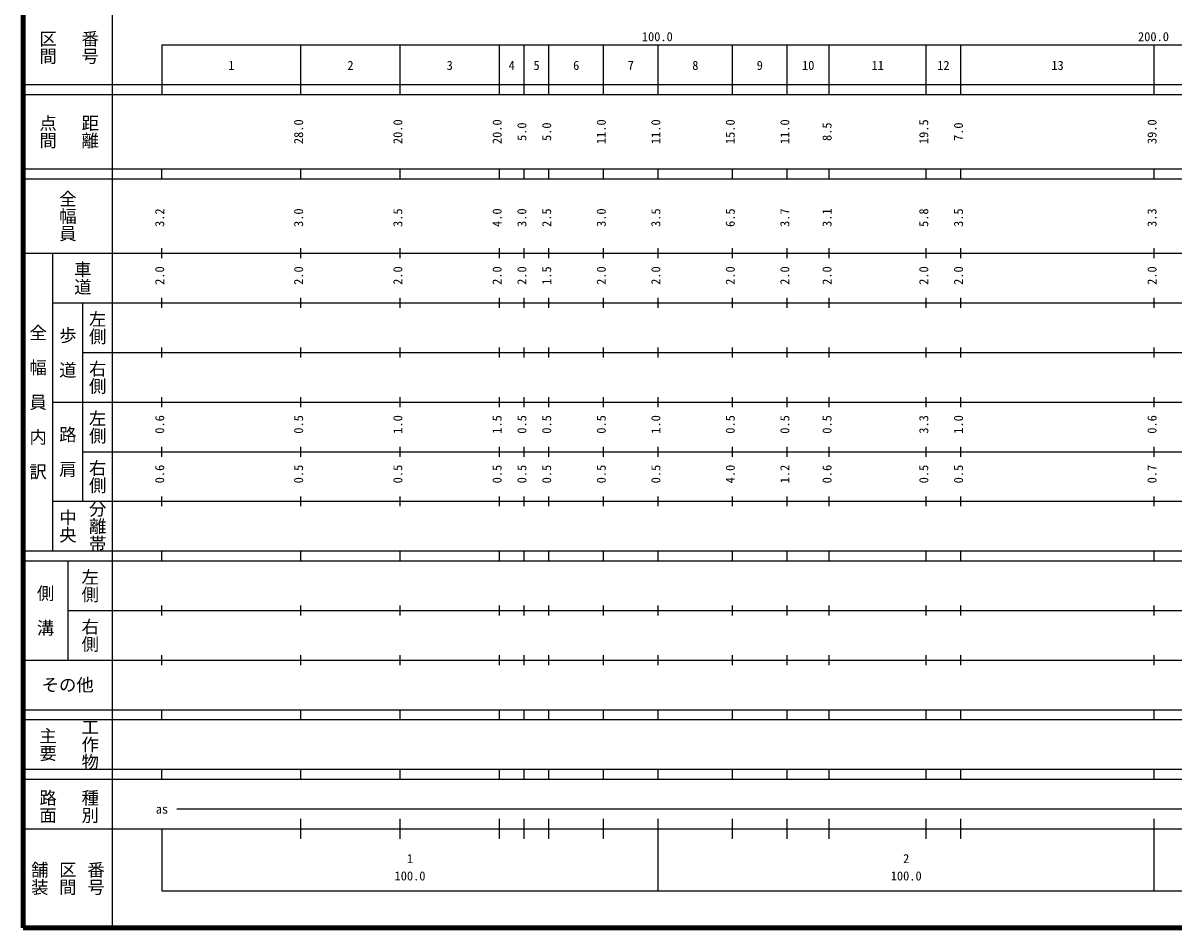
# Model space of a CAD drawing. Units: millimetres on the paper, enlarged 1000 times. Extents: x 40000 to 680000, y 20000 to 380000.
# Drawn here: x 40000 to 271973, y 20000 to 202409 of the extents above; entities that cross this region are included whole.
import ezdxf
from ezdxf.enums import TextEntityAlignment as Align

# ---------------------------------------------------------------- set-up
doc = ezdxf.new("R2010")
doc.units = ezdxf.units.MM
doc.header["$LTSCALE"] = 1000
doc.layers.add('M-TTL', color=2, linetype='Continuous', lineweight=140)
doc.layers.add('M-TTL-BAND', color=7, linetype='Continuous', lineweight=25)
doc.styles.add('@ＭＳ ゴシック', font='')
doc.styles.add('ＭＳ ゴシック', font='')
doc.styles.get('@ＭＳ ゴシック').set_extended_font_data('@MS Gothic')
doc.styles.get('ＭＳ ゴシック').set_extended_font_data('MS Gothic')

msp = doc.modelspace()

# ---------------------------------------------------------------- linework, layer by layer
at = {"layer": 'M-TTL'}
for p, q in [((40000, 380000), (40000, 20000)), ((40000, 20000), (680000, 20000))]:
    msp.add_line(p, q, dxfattribs=at)
at = {"layer": 'M-TTL-BAND'}
for p, q in [((58000, 370000), (58000, 20000)), ((68000, 198000), (579000, 198000)), ((68000, 198000), (68000, 188000)), ((96000, 188000), (96000, 198000)), ((116000, 188000), (116000, 198000)), ((136000, 188000), (136000, 198000)), ((141000, 188000), (141000, 198000)), ((146000, 188000), (146000, 198000)), ((157000, 188000), (157000, 198000)), ((168000, 188000), (168000, 198000)), ((183000, 188000), (183000, 198000)), ((194000, 188000), (194000, 198000)), ((202500, 188000), (202500, 198000)), ((222000, 188000), (222000, 198000)), ((229000, 188000), (229000, 198000)), ((268000, 188000), (268000, 198000)), ((40000, 190000), (579000, 190000)), ((40000, 188000), (579000, 188000)), ((40000, 173000), (579000, 173000)), ((68000, 171000), (68000, 173000)), ((96000, 171000), (96000, 173000)), ((116000, 171000), (116000, 173000)), ((136000, 171000), (136000, 173000)), ((141000, 171000), (141000, 173000)), ((146000, 171000), (146000, 173000)), ((157000, 171000), (157000, 173000)), ((168000, 171000), (168000, 173000)), ((183000, 171000), (183000, 173000)), ((194000, 171000), (194000, 173000)), ((202500, 171000), (202500, 173000)), ((222000, 171000), (222000, 173000)), ((229000, 171000), (229000, 173000)), ((268000, 171000), (268000, 173000)), ((40000, 171000), (579000, 171000)), ((40000, 156000), (579000, 156000)), ((46000, 96000), (46000, 156000)), ((68000, 155000), (68000, 157000)), ((96000, 155000), (96000, 157000)), ((116000, 155000), (116000, 157000)), ((136000, 155000), (136000, 157000)), ((141000, 155000), (141000, 157000)), ((146000, 155000), (146000, 157000)), ((157000, 155000), (157000, 157000)), ((168000, 155000), (168000, 157000)), ((183000, 155000), (183000, 157000)), ((194000, 155000), (194000, 157000)), ((202500, 155000), (202500, 157000)), ((222000, 155000), (222000, 157000)), ((229000, 155000), (229000, 157000)), ((268000, 155000), (268000, 157000)), ((68000, 145000), (68000, 147000)), ((96000, 145000), (96000, 147000)), ((116000, 145000), (116000, 147000)), ((136000, 145000), (136000, 147000)), ((141000, 145000), (141000, 147000)), ((146000, 145000), (146000, 147000)), ((157000, 145000), (157000, 147000)), ((168000, 145000), (168000, 147000)), ((183000, 145000), (183000, 147000)), ((194000, 145000), (194000, 147000)), ((202500, 145000), (202500, 147000)), ((222000, 145000), (222000, 147000)), ((229000, 145000), (229000, 147000)), ((268000, 145000), (268000, 147000)), ((46000, 146000), (579000, 146000)), ((52000, 146000), (52000, 106000)), ((68000, 135000), (68000, 137000)), ((96000, 135000), (96000, 137000)), ((116000, 135000), (116000, 137000)), ((136000, 135000), (136000, 137000)), ((141000, 135000), (141000, 137000)), ((146000, 135000), (146000, 137000)), ((157000, 135000), (157000, 137000)), ((168000, 135000), (168000, 137000)), ((183000, 135000), (183000, 137000)), ((194000, 135000), (194000, 137000)), ((202500, 135000), (202500, 137000)), ((222000, 135000), (222000, 137000)), ((229000, 135000), (229000, 137000)), ((268000, 135000), (268000, 137000)), ((52000, 136000), (579000, 136000)), ((46000, 126000), (579000, 126000)), ((68000, 125000), (68000, 127000)), ((96000, 125000), (96000, 127000)), ((116000, 125000), (116000, 127000)), ((136000, 125000), (136000, 127000)), ((141000, 125000), (141000, 127000)), ((146000, 125000), (146000, 127000)), ((157000, 125000), (157000, 127000)), ((168000, 125000), (168000, 127000)), ((183000, 125000), (183000, 127000)), ((194000, 125000), (194000, 127000)), ((202500, 125000), (202500, 127000)), ((222000, 125000), (222000, 127000)), ((229000, 125000), (229000, 127000)), ((268000, 125000), (268000, 127000)), ((52000, 116000), (579000, 116000)), ((68000, 115000), (68000, 117000)), ((96000, 115000), (96000, 117000)), ((116000, 115000), (116000, 117000)), ((136000, 115000), (136000, 117000)), ((141000, 115000), (141000, 117000)), ((146000, 115000), (146000, 117000)), ((157000, 115000), (157000, 117000)), ((168000, 115000), (168000, 117000)), ((183000, 115000), (183000, 117000)), ((194000, 115000), (194000, 117000)), ((202500, 115000), (202500, 117000)), ((222000, 115000), (222000, 117000)), ((229000, 115000), (229000, 117000)), ((268000, 115000), (268000, 117000)), ((68000, 105000), (68000, 107000)), ((96000, 105000), (96000, 107000)), ((116000, 105000), (116000, 107000)), ((136000, 105000), (136000, 107000)), ((141000, 105000), (141000, 107000)), ((146000, 105000), (146000, 107000)), ((157000, 105000), (157000, 107000)), ((168000, 105000), (168000, 107000)), ((183000, 105000), (183000, 107000)), ((194000, 105000), (194000, 107000)), ((202500, 105000), (202500, 107000)), ((222000, 105000), (222000, 107000)), ((229000, 105000), (229000, 107000)), ((268000, 105000), (268000, 107000)), ((46000, 106000), (579000, 106000)), ((40000, 96000), (579000, 96000)), ((68000, 94000), (68000, 96000)), ((96000, 94000), (96000, 96000)), ((116000, 94000), (116000, 96000)), ((136000, 94000), (136000, 96000)), ((141000, 94000), (141000, 96000)), ((146000, 94000), (146000, 96000)), ((157000, 94000), (157000, 96000)), ((168000, 94000), (168000, 96000)), ((183000, 94000), (183000, 96000)), ((194000, 94000), (194000, 96000)), ((202500, 94000), (202500, 96000)), ((222000, 94000), (222000, 96000)), ((229000, 94000), (229000, 96000)), ((268000, 94000), (268000, 96000)), ((40000, 94000), (579000, 94000)), ((49000, 94000), (49000, 74000)), ((49000, 84000), (579000, 84000)), ((68000, 83000), (68000, 85000)), ((96000, 83000), (96000, 85000)), ((116000, 83000), (116000, 85000)), ((136000, 83000), (136000, 85000)), ((141000, 83000), (141000, 85000)), ((146000, 83000), (146000, 85000)), ((157000, 83000), (157000, 85000)), ((168000, 83000), (168000, 85000)), ((183000, 83000), (183000, 85000)), ((194000, 83000), (194000, 85000)), ((202500, 83000), (202500, 85000)), ((222000, 83000), (222000, 85000)), ((229000, 83000), (229000, 85000)), ((268000, 83000), (268000, 85000)), ((68000, 73000), (68000, 75000)), ((96000, 73000), (96000, 75000)), ((116000, 73000), (116000, 75000)), ((136000, 73000), (136000, 75000)), ((141000, 73000), (141000, 75000)), ((146000, 73000), (146000, 75000)), ((157000, 73000), (157000, 75000)), ((168000, 73000), (168000, 75000)), ((183000, 73000), (183000, 75000)), ((194000, 73000), (194000, 75000)), ((202500, 73000), (202500, 75000)), ((222000, 73000), (222000, 75000)), ((229000, 73000), (229000, 75000)), ((268000, 73000), (268000, 75000)), ((40000, 74000), (579000, 74000)), ((40000, 64000), (579000, 64000)), ((68000, 62000), (68000, 64000)), ((96000, 62000), (96000, 64000)), ((116000, 62000), (116000, 64000)), ((136000, 62000), (136000, 64000)), ((141000, 62000), (141000, 64000)), ((146000, 62000), (146000, 64000)), ((157000, 62000), (157000, 64000)), ((168000, 62000), (168000, 64000)), ((183000, 62000), (183000, 64000)), ((194000, 62000), (194000, 64000)), ((202500, 62000), (202500, 64000)), ((222000, 62000), (222000, 64000)), ((229000, 62000), (229000, 64000)), ((268000, 62000), (268000, 64000)), ((40000, 62000), (579000, 62000)), ((40000, 52000), (579000, 52000)), ((68000, 50000), (68000, 52000)), ((96000, 50000), (96000, 52000)), ((116000, 50000), (116000, 52000)), ((136000, 50000), (136000, 52000)), ((141000, 50000), (141000, 52000)), ((146000, 50000), (146000, 52000)), ((157000, 50000), (157000, 52000)), ((168000, 50000), (168000, 52000)), ((183000, 50000), (183000, 52000)), ((194000, 50000), (194000, 52000)), ((202500, 50000), (202500, 52000)), ((222000, 50000), (222000, 52000)), ((229000, 50000), (229000, 52000)), ((268000, 50000), (268000, 52000)), ((40000, 50000), (579000, 50000)), ((71000, 44000), (565000, 44000)), ((96000, 38000), (96000, 42000)), ((116000, 38000), (116000, 42000)), ((136000, 38000), (136000, 42000)), ((141000, 38000), (141000, 42000)), ((146000, 38000), (146000, 42000)), ((157000, 38000), (157000, 42000)), ((168000, 27500), (168000, 42000)), ((183000, 38000), (183000, 42000)), ((194000, 38000), (194000, 42000)), ((202500, 38000), (202500, 42000)), ((222000, 38000), (222000, 42000)), ((229000, 38000), (229000, 42000)), ((268000, 27500), (268000, 42000)), ((40000, 40000), (579000, 40000)), ((68000, 40000), (68000, 27500)), ((68000, 27500), (579000, 27500))]:
    msp.add_line(p, q, dxfattribs=at)

# ---------------------------------------------------------------- texts
at = {"layer": 'M-TTL-BAND', "style": '@ＭＳ ゴシック'}
for s, p in [('区間', (45000, 197500)), ('番号', (53500, 197500)), ('点間', (45000, 180500)), ('距離', (53500, 180500)), ('全幅員', (49000, 163500)), ('車道', (52000, 151000)), ('左側', (55000, 141000)), ('全\u3000幅\u3000員\u3000内\u3000訳', (43000, 126000)), ('歩\u3000道', (49000, 136000)), ('右側', (55000, 131000)), ('左側', (55000, 121000)), ('路\u3000肩', (49000, 116000)), ('右側', (55000, 111000)), ('分離帯', (55000, 101000)), ('中央', (49000, 101000)), ('左側', (53500, 89000)), ('側\u3000溝', (44500, 84000)), ('右側', (53500, 79000)), ('主要', (45000, 57000)), ('工作物', (53500, 57000)), ('路面', (45000, 44500)), ('種別', (53500, 44500)), ('舗装', (43333, 30000)), ('区間', (49000, 30000)), ('番号', (54667, 30000))]:
    msp.add_text(s, height=2566, rotation=270, dxfattribs=at).set_placement(p, align=Align.MIDDLE_CENTER)
at = {"layer": 'M-TTL-BAND', "style": 'ＭＳ ゴシック'}
for s, p in [('100.0', (167844, 198195)), ('200.0', (267844, 198195)), ('1', (82000, 192405)), ('2', (106000, 192405)), ('3', (126000, 192405)), ('4', (138500, 192405)), ('5', (143500, 192405)), ('6', (151500, 192405)), ('7', (162500, 192405)), ('8', (175500, 192405)), ('9', (188500, 192405)), ('10', (198250, 192405)), ('11', (212250, 192405)), ('12', (225500, 192405)), ('13', (248500, 192405)), ('as', (68000, 42500)), ('1', (118000, 32523)), ('2', (218000, 32523)), ('100.0', (118000, 29033)), ('100.0', (218000, 29033))]:
    msp.add_text(s, height=1833, dxfattribs=at).set_placement(p, align=Align.BOTTOM_CENTER)
for s, p in [('28.0', (97000, 180500)), ('20.0', (117000, 180500)), ('20.0', (137000, 180500)), ('5.0', (142000, 180500)), ('5.0', (147000, 180500)), ('11.0', (158000, 180500)), ('11.0', (169000, 180500)), ('15.0', (184000, 180500)), ('11.0', (195000, 180500)), ('8.5', (203500, 180500)), ('19.5', (223000, 180500)), ('7.0', (230000, 180500)), ('39.0', (269000, 180500)), ('3.2', (69000, 163174)), ('3.0', (97000, 163174)), ('3.5', (117000, 163174)), ('4.0', (137000, 163174)), ('3.0', (142000, 163174)), ('2.5', (147000, 163174)), ('3.0', (158000, 163174)), ('3.5', (169000, 163174)), ('6.5', (184000, 163174)), ('3.7', (195000, 163174)), ('3.1', (203500, 163174)), ('5.8', (223000, 163174)), ('3.5', (230000, 163174)), ('3.3', (269000, 163174)), ('2.0', (69000, 151500)), ('2.0', (97000, 151500)), ('2.0', (117000, 151500)), ('2.0', (137000, 151500)), ('2.0', (142000, 151500)), ('1.5', (147000, 151500)), ('2.0', (158000, 151500)), ('2.0', (169000, 151500)), ('2.0', (184000, 151500)), ('2.0', (195000, 151500)), ('2.0', (203500, 151500)), ('2.0', (223000, 151500)), ('2.0', (230000, 151500)), ('2.0', (269000, 151500)), ('0.6', (69000, 121500)), ('0.5', (97000, 121500)), ('1.0', (117000, 121500)), ('1.5', (137000, 121500)), ('0.5', (142000, 121500)), ('0.5', (147000, 121500)), ('0.5', (158000, 121500)), ('1.0', (169000, 121500)), ('0.5', (184000, 121500)), ('0.5', (195000, 121500)), ('0.5', (203500, 121500)), ('3.3', (223000, 121500)), ('1.0', (230000, 121500)), ('0.6', (269000, 121500)), ('0.6', (69000, 111500)), ('0.5', (97000, 111500)), ('0.5', (117000, 111500)), ('0.5', (137000, 111500)), ('0.5', (142000, 111500)), ('0.5', (147000, 111500)), ('0.5', (158000, 111500)), ('0.5', (169000, 111500)), ('4.0', (184000, 111500)), ('1.2', (195000, 111500)), ('0.6', (203500, 111500)), ('0.5', (223000, 111500)), ('0.5', (230000, 111500)), ('0.7', (269000, 111500))]:
    msp.add_text(s, height=1833, rotation=90, dxfattribs=at).set_placement(p, align=Align.BOTTOM_CENTER)
msp.add_text('その他', height=2566, dxfattribs=at).set_placement((49000, 69000), align=Align.MIDDLE_CENTER)

doc.saveas('drawing.dxf')
